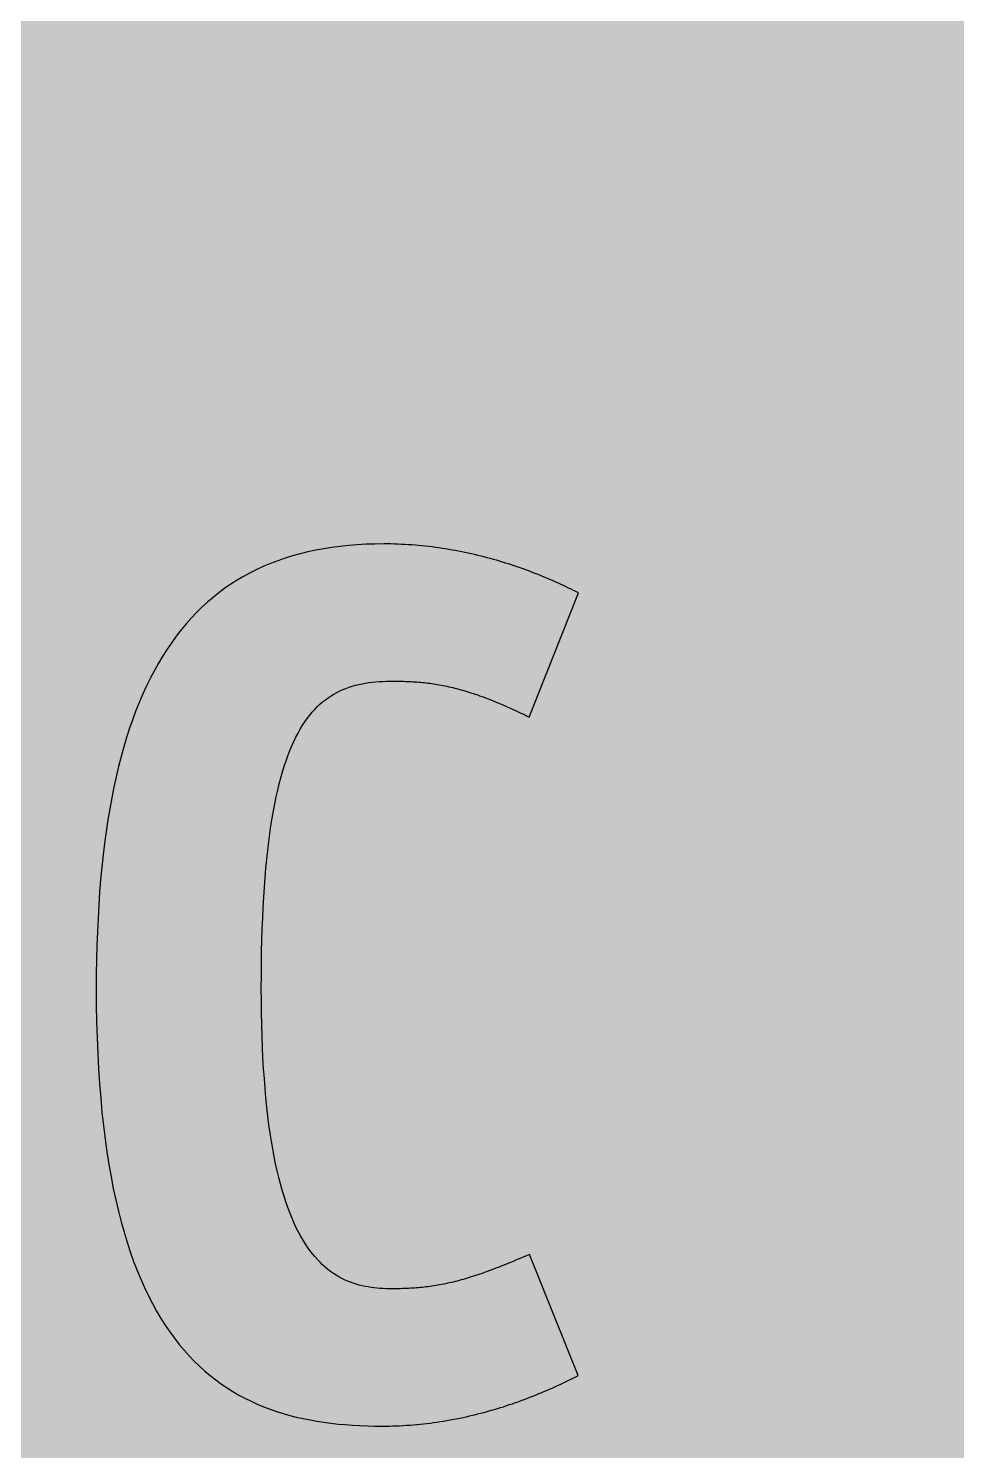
# Model space of a CAD drawing. Header units: millimetres. Extents: x 0 to 212, y 0 to 116.
# Drawn here: x 124.73 to 146.77, y 24.48 to 58.26 of the extents above; entities that cross this region are included whole.
import ezdxf

# ---------------------------------------------------------------- set-up
doc = ezdxf.new("R2010")
doc.units = ezdxf.units.MM

msp = doc.modelspace()

# ---------------------------------------------------------------- hatches: boundary and pattern name
for color, points in [(254, [(14.1633, 0.0536), (13.9878, 0.0533), (13.8125, 0.0559), (13.6373, 0.061), (13.462, 0.0686), (13.2893, 0.0787), (13.114, 0.0914), (12.9413, 0.1041), (12.7686, 0.1219), (12.5959, 0.1397), (12.4231, 0.16), (12.2504, 0.1829), (12.0777, 0.2057), (11.9075, 0.2337), (11.7373, 0.2616), (11.5672, 0.2921), (11.397, 0.3251), (11.2268, 0.3607), (11.0592, 0.3988), (10.8915, 0.4369), (10.7239, 0.4775), (10.5562, 0.5207), (10.3886, 0.5664), (10.2235, 0.6121), (10.0584, 0.6629), (9.8933, 0.7137), (9.7307, 0.7671), (9.5682, 0.8204), (9.4056, 0.8788), (9.2431, 0.9373), (9.083, 0.9982), (8.923, 1.0617), (8.763, 1.1252), (8.6055, 1.1938), (8.4455, 1.2624), (8.2906, 1.331), (8.1331, 1.4046), (7.9781, 1.4783), (7.8232, 1.5545), (7.6708, 1.6332), (7.5184, 1.7145), (7.366, 1.7958), (7.2161, 1.8796), (7.0663, 1.966), (6.919, 2.0523), (6.7716, 2.1438), (6.6243, 2.2352), (6.4795, 2.3266), (6.3348, 2.4232), (6.19, 2.5197), (6.0477, 2.6187), (5.908, 2.7178), (5.7683, 2.8194), (5.6286, 2.9235), (5.4915, 3.0302), (5.3543, 3.1369), (5.2197, 3.2461), (5.0851, 3.3579), (4.953, 3.4722), (4.8209, 3.5865), (4.6914, 3.7033), (4.5644, 3.8202), (4.4348, 3.9395), (4.3104, 4.0615), (4.1859, 4.1859), (4.0615, 4.3104), (3.9395, 4.4348), (3.8202, 4.5618), (3.7033, 4.6914), (3.5865, 4.8209), (3.4722, 4.953), (3.3579, 5.0851), (3.2487, 5.2197), (3.1369, 5.3543), (3.0302, 5.4915), (2.9235, 5.6286), (2.8194, 5.7683), (2.7178, 5.908), (2.6187, 6.0477), (2.5197, 6.19), (2.4232, 6.3348), (2.3266, 6.477), (2.2352, 6.6243), (2.1438, 6.7691), (2.0523, 6.919), (1.966, 7.0663), (1.8796, 7.2161), (1.7958, 7.366), (1.7145, 7.5184), (1.6332, 7.6708), (1.5545, 7.8232), (1.4783, 7.9781), (1.4046, 8.1331), (1.331, 8.2906), (1.2598, 8.4455), (1.1913, 8.603), (1.1252, 8.763), (1.0592, 8.923), (0.9982, 9.083), (0.9373, 9.2431), (0.8763, 9.4056), (0.8204, 9.5682), (0.7645, 9.7307), (0.7112, 9.8933), (0.6604, 10.0584), (0.6121, 10.2235), (0.5639, 10.3911), (0.5207, 10.5562), (0.4775, 10.7239), (0.4343, 10.8915), (0.3962, 11.0592), (0.3607, 11.2268), (0.3251, 11.397), (0.2921, 11.5672), (0.2616, 11.7373), (0.2311, 11.9075), (0.2057, 12.0802), (0.1803, 12.2504), (0.1575, 12.4231), (0.1372, 12.5959), (0.1194, 12.7686), (0.1041, 12.9413), (0.0889, 13.1166), (0.0787, 13.2893), (0.0686, 13.4645), (0.061, 13.6373), (0.0559, 13.8125), (0.0508, 13.9878), (0.0508, 14.163), (0.0522, 102.3592), (0.0508, 102.5322), (0.0559, 102.7074), (0.061, 102.8827), (0.0686, 103.058), (0.0787, 103.2307), (0.0889, 103.4059), (0.1041, 103.5787), (0.1194, 103.7514), (0.1372, 103.9241), (0.1575, 104.0968), (0.1803, 104.2695), (0.2057, 104.4423), (0.2311, 104.6124), (0.2616, 104.7826), (0.2921, 104.9528), (0.3251, 105.123), (0.3607, 105.2932), (0.3962, 105.4608), (0.4343, 105.6284), (0.4775, 105.7961), (0.5207, 105.9637), (0.5639, 106.1314), (0.6121, 106.2965), (0.6604, 106.4616), (0.7112, 106.6267), (0.7645, 106.7892), (0.8204, 106.9518), (0.8763, 107.1143), (0.9373, 107.2769), (0.9982, 107.4369), (1.0592, 107.5969), (1.1252, 107.757), (1.1913, 107.9144), (1.2598, 108.0745), (1.331, 108.2294), (1.4046, 108.3869), (1.4783, 108.5418), (1.5545, 108.6968), (1.6332, 108.8492), (1.7145, 109.0016), (1.7958, 109.154), (1.8796, 109.3038), (1.966, 109.4537), (2.0523, 109.601), (2.1438, 109.7483), (2.2352, 109.8956), (2.3266, 110.0404), (2.4232, 110.1852), (2.5197, 110.33), (2.6187, 110.4722), (2.7178, 110.6119), (2.8194, 110.7516), (2.9235, 110.8913), (3.0302, 111.0285), (3.1369, 111.1656), (3.2487, 111.3003), (3.3579, 111.4349), (3.4722, 111.567), (3.5865, 111.699), (3.7033, 111.8286), (3.8202, 111.9556), (3.9395, 112.0851), (4.0615, 112.2096), (4.1859, 112.334), (4.3104, 112.4585), (4.4348, 112.5804), (4.5644, 112.6998), (4.6914, 112.8166), (4.8209, 112.9335), (4.953, 113.0478), (5.0851, 113.1621), (5.2197, 113.2713), (5.3543, 113.3831), (5.4915, 113.4897), (5.6286, 113.5964), (5.7683, 113.7006), (5.908, 113.8022), (6.0477, 113.9012), (6.19, 114.0003), (6.3348, 114.0968), (6.4795, 114.1933), (6.6243, 114.2848), (6.7716, 114.3762), (6.919, 114.4676), (7.0663, 114.554), (7.2161, 114.6404), (7.366, 114.7242), (7.5184, 114.8055), (7.6708, 114.8867), (7.8232, 114.9655), (7.9781, 115.0417), (8.1331, 115.1153), (8.2906, 115.189), (8.4455, 115.2601), (8.6055, 115.3287), (8.763, 115.3947), (8.923, 115.4608), (9.083, 115.5217), (9.2431, 115.5827), (9.4056, 115.6437), (9.5682, 115.6995), (9.7307, 115.7554), (9.8933, 115.8088), (10.0584, 115.8596), (10.2235, 115.9078), (10.3886, 115.9561), (10.5562, 115.9993), (10.7239, 116.0424), (10.8915, 116.0856), (11.0592, 116.1237), (11.2268, 116.1593), (11.397, 116.1948), (11.5672, 116.2279), (11.7373, 116.2583), (11.9075, 116.2888), (12.0777, 116.3142), (12.2504, 116.3396), (12.4231, 116.3625), (12.5959, 116.3828), (12.7686, 116.4006), (12.9413, 116.4158), (13.114, 116.4311), (13.2893, 116.4412), (13.462, 116.4514), (13.6373, 116.459), (13.8125, 116.4641), (13.9878, 116.4692), (14.163, 116.4692), (197.6078, 116.4703), (197.7822, 116.4692), (197.9574, 116.4641), (198.1327, 116.459), (198.3054, 116.4514), (198.4807, 116.4412), (198.6534, 116.4311), (198.8287, 116.4158), (199.0014, 116.4006), (199.1741, 116.3828), (199.3468, 116.3625), (199.5195, 116.3396), (199.6897, 116.3142), (199.8624, 116.2888), (200.0326, 116.2583), (200.2028, 116.2279), (200.373, 116.1948), (200.5432, 116.1593), (200.7108, 116.1237), (200.8784, 116.0856), (201.0461, 116.0424), (201.2137, 115.9993), (201.3788, 115.9561), (201.5465, 115.9078), (201.7116, 115.8596), (201.8767, 115.8088), (202.0392, 115.7554), (202.2018, 115.6995), (202.3643, 115.6437), (202.5269, 115.5827), (202.6869, 115.5217), (202.8469, 115.4608), (203.007, 115.3947), (203.167, 115.3287), (203.3245, 115.2601), (203.4794, 115.189), (203.6369, 115.1153), (203.7918, 115.0417), (203.9468, 114.9655), (204.0992, 114.8867), (204.2516, 114.8055), (204.404, 114.7242), (204.5538, 114.6404), (204.7037, 114.554), (204.8535, 114.4676), (205.0009, 114.3762), (205.1456, 114.2848), (205.293, 114.1933), (205.4352, 114.0968), (205.58, 114.0003), (205.7222, 113.9012), (205.8619, 113.8022), (206.0016, 113.7006), (206.1413, 113.5964), (206.2785, 113.4897), (206.4156, 113.3831), (206.5503, 113.2713), (206.6849, 113.1621), (206.817, 113.0478), (206.949, 112.9335), (207.0786, 112.8166), (207.2081, 112.6998), (207.3351, 112.5804), (207.4596, 112.4585), (207.584, 112.334), (207.7085, 112.2096), (207.8304, 112.0851), (207.9498, 111.9556), (208.0666, 111.8286), (208.1835, 111.699), (208.2978, 111.567), (208.4121, 111.4349), (208.5238, 111.3003), (208.6331, 111.1656), (208.7397, 111.0285), (208.8464, 110.8913), (208.9506, 110.7516), (209.0522, 110.6119), (209.1512, 110.4722), (209.2503, 110.33), (209.3468, 110.1852), (209.4433, 110.0404), (209.5348, 109.8956), (209.6262, 109.7483), (209.7176, 109.601), (209.804, 109.4537), (209.8904, 109.3038), (209.9742, 109.154), (210.0555, 109.0016), (210.1367, 108.8492), (210.2155, 108.6968), (210.2917, 108.5418), (210.3653, 108.3869), (210.439, 108.2294), (210.5076, 108.0745), (210.5762, 107.9144), (210.6447, 107.757), (210.7082, 107.5969), (210.7717, 107.4369), (210.8327, 107.2769), (210.8911, 107.1143), (210.9495, 106.9518), (211.0029, 106.7892), (211.0562, 106.6267), (211.107, 106.4616), (211.1578, 106.2965), (211.2035, 106.1314), (211.2493, 105.9637), (211.2924, 105.7961), (211.3331, 105.6284), (211.3712, 105.4608), (211.4093, 105.2932), (211.4448, 105.123), (211.4779, 104.9528), (211.5083, 104.7826), (211.5363, 104.6124), (211.5642, 104.4423), (211.5871, 104.2695), (211.6099, 104.0968), (211.6303, 103.9241), (211.648, 103.7514), (211.6658, 103.5787), (211.6785, 103.4059), (211.6912, 103.2307), (211.7014, 103.058), (211.709, 102.8827), (211.7141, 102.7074), (211.7166, 102.5322), (211.7166, 102.3569), (211.7189, 14.1647), (211.7166, 13.9878), (211.7141, 13.8125), (211.709, 13.6373), (211.7014, 13.4645), (211.6912, 13.2893), (211.6785, 13.1166), (211.6658, 12.9413), (211.648, 12.7686), (211.6303, 12.5959), (211.6099, 12.4231), (211.5871, 12.2504), (211.5642, 12.0802), (211.5363, 11.9075), (211.5083, 11.7373), (211.4779, 11.5672), (211.4448, 11.397), (211.4093, 11.2268), (211.3712, 11.0592), (211.3331, 10.8915), (211.2924, 10.7239), (211.2493, 10.5562), (211.2035, 10.3911), (211.1578, 10.2235), (211.107, 10.0584), (211.0562, 9.8933), (211.0029, 9.7307), (210.9495, 9.5682), (210.8911, 9.4056), (210.8327, 9.2431), (210.7717, 9.083), (210.7082, 8.923), (210.6447, 8.763), (210.5762, 8.603), (210.5076, 8.4455), (210.439, 8.2906), (210.3653, 8.1331), (210.2917, 7.9781), (210.2155, 7.8232), (210.1367, 7.6708), (210.0555, 7.5184), (209.9742, 7.366), (209.8904, 7.2161), (209.804, 7.0663), (209.7176, 6.919), (209.6262, 6.7691), (209.5348, 6.6243), (209.4433, 6.477), (209.3468, 6.3348), (209.2503, 6.19), (209.1512, 6.0477), (209.0522, 5.908), (208.9506, 5.7683), (208.8464, 5.6286), (208.7397, 5.4915), (208.6331, 5.3543), (208.5238, 5.2197), (208.4121, 5.0851), (208.2978, 4.953), (208.1835, 4.8209), (208.0666, 4.6914), (207.9498, 4.5618), (207.8304, 4.4348), (207.7085, 4.3104), (207.584, 4.1859), (207.4596, 4.0615), (207.3351, 3.9395), (207.2081, 3.8202), (207.0786, 3.7033), (206.949, 3.5865), (206.817, 3.4722), (206.6849, 3.3579), (206.5503, 3.2461), (206.4156, 3.1369), (206.2785, 3.0302), (206.1413, 2.9235), (206.0016, 2.8194), (205.8619, 2.7178), (205.7222, 2.6187), (205.58, 2.5197), (205.4352, 2.4232), (205.293, 2.3266), (205.1456, 2.2352), (205.0009, 2.1438), (204.8535, 2.0523), (204.7037, 1.966), (204.5538, 1.8796), (204.404, 1.7958), (204.2516, 1.7145), (204.0992, 1.6332), (203.9468, 1.5545), (203.7918, 1.4783), (203.6369, 1.4046), (203.4794, 1.331), (203.3245, 1.2624), (203.167, 1.1938), (203.007, 1.1252), (202.8469, 1.0617), (202.6869, 0.9982), (202.5269, 0.9373), (202.3643, 0.8788), (202.2018, 0.8204), (202.0392, 0.7671), (201.8767, 0.7137), (201.7116, 0.6629), (201.5465, 0.6121), (201.3788, 0.5664), (201.2137, 0.5207), (201.0461, 0.4775), (200.8784, 0.4369), (200.7108, 0.3988), (200.5432, 0.3607), (200.373, 0.3251), (200.2028, 0.2921), (200.0326, 0.2616), (199.8624, 0.2337), (199.6897, 0.2057), (199.5195, 0.1829), (199.3468, 0.16), (199.1741, 0.1397), (199.0014, 0.1219), (198.8287, 0.1041), (198.6534, 0.0914), (198.4807, 0.0787), (198.3054, 0.0686), (198.1327, 0.061), (197.9574, 0.0559), (197.7822, 0.0533), (197.6069, 0.0533)]), (59, [(133.3609, 28.3252), (133.289, 28.3235), (133.2179, 28.3261), (133.1468, 28.3286), (133.0757, 28.3337), (133.0046, 28.3388), (132.9334, 28.3464), (132.8623, 28.3566), (132.7912, 28.3693), (132.7201, 28.382), (132.6515, 28.3972), (132.5804, 28.415), (132.5118, 28.4353), (132.4407, 28.4556), (132.3721, 28.481), (132.3035, 28.509), (132.2349, 28.5394), (132.1689, 28.5725), (132.1003, 28.608), (132.0343, 28.6487), (131.9682, 28.6893), (131.9022, 28.735), (131.8387, 28.7858), (131.7752, 28.8392), (131.7117, 28.895), (131.6507, 28.956), (131.5872, 29.0195), (131.5263, 29.0881), (131.4679, 29.1592), (131.4094, 29.2354), (131.351, 29.3167), (131.2951, 29.403), (131.2393, 29.4919), (131.1859, 29.5859), (131.1326, 29.6875), (131.0792, 29.7917), (131.0284, 29.9009), (130.9776, 30.0152), (130.9294, 30.1346), (130.8837, 30.259), (130.8379, 30.3911), (130.7948, 30.5257), (130.7516, 30.668), (130.7109, 30.8153), (130.6703, 30.9702), (130.6322, 31.1302), (130.5941, 31.2953), (130.5611, 31.4681), (130.5281, 31.6459), (130.495, 31.8313), (130.4646, 32.0243), (130.4366, 32.2224), (130.4112, 32.4256), (130.3884, 32.639), (130.3655, 32.8574), (130.3452, 33.0835), (130.3274, 33.3172), (130.3096, 33.5585), (130.2944, 33.8074), (130.2842, 34.0639), (130.2741, 34.3281), (130.2664, 34.5999), (130.2588, 34.8793), (130.2563, 35.1663), (130.2537, 35.4635), (130.2563, 35.7607), (130.2588, 36.0502), (130.2639, 36.3322), (130.269, 36.6065), (130.2791, 36.8732), (130.2893, 37.1323), (130.2995, 37.3837), (130.3147, 37.6276), (130.3299, 37.8638), (130.3452, 38.0924), (130.3655, 38.3134), (130.3858, 38.5293), (130.4087, 38.7375), (130.4315, 38.9382), (130.4569, 39.1338), (130.4849, 39.3217), (130.5128, 39.5021), (130.5433, 39.6773), (130.5763, 39.8475), (130.6093, 40.0101), (130.6449, 40.1676), (130.6805, 40.3174), (130.7186, 40.4622), (130.7592, 40.6019), (130.7998, 40.7365), (130.843, 40.8661), (130.8862, 40.988), (130.9319, 41.1074), (130.9776, 41.2191), (131.0259, 41.3258), (131.0767, 41.4299), (131.1275, 41.5265), (131.1808, 41.6204), (131.2342, 41.7093), (131.2901, 41.7932), (131.3459, 41.8719), (131.4044, 41.9481), (131.4628, 42.0192), (131.5237, 42.0853), (131.5847, 42.1488), (131.6482, 42.2097), (131.7117, 42.2631), (131.7777, 42.3164), (131.8438, 42.3647), (131.9124, 42.4104), (131.9809, 42.451), (132.0495, 42.4891), (132.1206, 42.5247), (132.1943, 42.5577), (132.2654, 42.5856), (132.3416, 42.6136), (132.4153, 42.639), (132.494, 42.6593), (132.5702, 42.6796), (132.649, 42.6949), (132.7277, 42.7101), (132.809, 42.7228), (132.8903, 42.733), (132.9715, 42.7406), (133.0554, 42.7482), (133.1392, 42.7533), (133.2255, 42.7558), (133.3119, 42.7584), (133.3983, 42.7584), (133.4465, 42.7584), (133.4922, 42.7584), (133.538, 42.7584), (133.5862, 42.7558), (133.6319, 42.7558), (133.6777, 42.7533), (133.7234, 42.7533), (133.7666, 42.7507), (133.8123, 42.7482), (133.858, 42.7457), (133.9012, 42.7431), (133.9469, 42.7406), (133.9926, 42.7355), (134.0358, 42.733), (134.0815, 42.7279), (134.1247, 42.7228), (134.1704, 42.7177), (134.2136, 42.7126), (134.2593, 42.7076), (134.3025, 42.7025), (134.3482, 42.6949), (134.3914, 42.6872), (134.4371, 42.6796), (134.4828, 42.672), (134.526, 42.6644), (134.5717, 42.6568), (134.6175, 42.6466), (134.6632, 42.6364), (134.7089, 42.6263), (134.7546, 42.6161), (134.8029, 42.606), (134.8486, 42.5933), (134.8943, 42.5831), (134.9426, 42.5704), (134.9908, 42.5552), (135.0391, 42.5425), (135.0874, 42.5272), (135.1356, 42.5145), (135.1839, 42.4993), (135.2347, 42.4815), (135.2855, 42.4663), (135.3363, 42.4485), (135.3871, 42.4307), (135.4379, 42.4129), (135.4912, 42.3951), (135.5446, 42.3748), (135.5979, 42.3545), (135.6512, 42.3342), (135.7071, 42.3113), (135.763, 42.291), (135.8189, 42.2681), (135.8748, 42.2427), (135.9332, 42.2199), (135.9916, 42.1945), (136.05, 42.1691), (136.1084, 42.1437), (136.1694, 42.1157), (136.2329, 42.0878), (136.2939, 42.0599), (136.3574, 42.0294), (136.4209, 42.0014), (136.4869, 41.971), (136.5529, 41.9379), (136.619, 41.9049), (137.7844, 44.8564), (137.7264, 44.8843), (137.668, 44.9123), (137.6121, 44.9428), (137.5537, 44.9707), (137.4927, 44.9986), (137.4343, 45.0266), (137.3734, 45.0545), (137.3124, 45.0825), (137.2514, 45.1104), (137.1879, 45.1383), (137.127, 45.1663), (137.0635, 45.1917), (137, 45.2196), (136.9365, 45.245), (136.8704, 45.273), (136.8044, 45.2984), (136.7384, 45.3238), (136.6723, 45.3492), (136.6063, 45.3746), (136.5377, 45.4), (136.4717, 45.4228), (136.4031, 45.4482), (136.3345, 45.4711), (136.2634, 45.4965), (136.1948, 45.5193), (136.1237, 45.5422), (136.0526, 45.5625), (135.9814, 45.5854), (135.9103, 45.6082), (135.8392, 45.6286), (135.7655, 45.6489), (135.6919, 45.6692), (135.6182, 45.6895), (135.5446, 45.7073), (135.4709, 45.7276), (135.3972, 45.7454), (135.321, 45.7632), (135.2448, 45.781), (135.1686, 45.7962), (135.0924, 45.814), (135.0162, 45.8292), (134.94, 45.8445), (134.8613, 45.8597), (134.7851, 45.8724), (134.7064, 45.8876), (134.6276, 45.9003), (134.5489, 45.9105), (134.4701, 45.9232), (134.3914, 45.9334), (134.3127, 45.9461), (134.2314, 45.9537), (134.1501, 45.9638), (134.0714, 45.9715), (133.9901, 45.9791), (133.9088, 45.9867), (133.8275, 45.9943), (133.7462, 45.9994), (133.6624, 46.0045), (133.5811, 46.007), (133.4973, 46.0121), (133.416, 46.0146), (133.3322, 46.0172), (133.2484, 46.0172), (133.1646, 46.0172), (132.9512, 46.0146), (132.7404, 46.0096), (132.5321, 45.9969), (132.3264, 45.9816), (132.1283, 45.9588), (131.9301, 45.9334), (131.7371, 45.9029), (131.5466, 45.8673), (131.3586, 45.8292), (131.1758, 45.7835), (130.9954, 45.7327), (130.8202, 45.6794), (130.6474, 45.6184), (130.4773, 45.5549), (130.3122, 45.4863), (130.1496, 45.4101), (129.9921, 45.3314), (129.8346, 45.2476), (129.6848, 45.1587), (129.5349, 45.0621), (129.3901, 44.9631), (129.2479, 44.8589), (129.1107, 44.7472), (128.9761, 44.6329), (128.844, 44.5135), (128.7145, 44.3865), (128.59, 44.2544), (128.4707, 44.1198), (128.3513, 43.9776), (128.237, 43.8302), (128.1278, 43.6778), (128.0185, 43.5204), (127.9144, 43.3578), (127.8128, 43.1876), (127.7163, 43.0149), (127.6223, 42.8346), (127.5309, 42.6491), (127.4445, 42.4586), (127.3607, 42.2631), (127.2794, 42.0599), (127.2007, 41.8516), (127.127, 41.6408), (127.0559, 41.4198), (126.9898, 41.1963), (126.9263, 40.9651), (126.8654, 40.7289), (126.807, 40.4876), (126.7536, 40.2387), (126.7028, 39.9872), (126.6546, 39.7256), (126.6114, 39.4614), (126.5707, 39.1897), (126.5326, 38.9128), (126.4996, 38.6309), (126.4666, 38.3413), (126.4387, 38.0441), (126.4158, 37.7444), (126.3955, 37.4371), (126.3777, 37.1221), (126.3625, 36.8046), (126.3498, 36.4769), (126.3421, 36.1467), (126.3371, 35.8089), (126.3371, 35.4635), (126.3371, 35.0622), (126.3447, 34.6685), (126.3548, 34.2875), (126.3701, 33.9141), (126.3904, 33.5509), (126.4133, 33.1978), (126.4412, 32.8549), (126.4717, 32.5222), (126.5072, 32.197), (126.5453, 31.8795), (126.5885, 31.5747), (126.6368, 31.275), (126.6876, 30.988), (126.7409, 30.7061), (126.7993, 30.4343), (126.8628, 30.1701), (126.9263, 29.9161), (126.9975, 29.6697), (127.0686, 29.431), (127.1448, 29.1998), (127.2235, 28.9763), (127.3073, 28.7604), (127.3937, 28.5521), (127.4826, 28.354), (127.574, 28.161), (127.6706, 27.973), (127.7671, 27.7952), (127.8687, 27.6225), (127.9728, 27.4599), (128.082, 27.2999), (128.1913, 27.1501), (128.3056, 27.0027), (128.4199, 26.8656), (128.5392, 26.7335), (128.6612, 26.6065), (128.7856, 26.4871), (128.9126, 26.3703), (129.0422, 26.2636), (129.1717, 26.1595), (129.3063, 26.0629), (129.4435, 25.969), (129.5832, 25.8826), (129.7229, 25.8013), (129.8677, 25.7251), (130.0124, 25.654), (130.1598, 25.5854), (130.3096, 25.5245), (130.462, 25.466), (130.6144, 25.4127), (130.7719, 25.3644), (130.9294, 25.3187), (131.0869, 25.2781), (131.2494, 25.2425), (131.412, 25.2095), (131.5771, 25.179), (131.7422, 25.1536), (131.9098, 25.1308), (132.08, 25.113), (132.2502, 25.0977), (132.4229, 25.085), (132.5982, 25.0749), (132.7734, 25.0698), (132.9487, 25.0647), (133.1265, 25.0647), (133.2103, 25.0647), (133.2941, 25.0647), (133.3754, 25.0673), (133.4592, 25.0698), (133.5405, 25.0723), (133.6243, 25.0774), (133.7056, 25.0825), (133.7869, 25.0876), (133.8682, 25.0952), (133.9494, 25.1028), (134.0282, 25.1104), (134.1095, 25.1181), (134.1882, 25.1282), (134.2695, 25.1358), (134.3482, 25.1485), (134.427, 25.1587), (134.5057, 25.1714), (134.5844, 25.1841), (134.6632, 25.1968), (134.7394, 25.2095), (134.8181, 25.2247), (134.8943, 25.24), (134.9705, 25.2552), (135.0467, 25.2705), (135.1229, 25.2857), (135.1991, 25.3035), (135.2728, 25.3213), (135.349, 25.339), (135.4226, 25.3594), (135.4963, 25.3771), (135.57, 25.3975), (135.6436, 25.4178), (135.7173, 25.4381), (135.7909, 25.4584), (135.8621, 25.4813), (135.9332, 25.5041), (136.0043, 25.5245), (136.078, 25.5499), (136.1465, 25.5727), (136.2177, 25.5956), (136.2888, 25.621), (136.3574, 25.6438), (136.4259, 25.6692), (136.4945, 25.6946), (136.5631, 25.72), (136.6317, 25.748), (136.7003, 25.7734), (136.7663, 25.8013), (136.8323, 25.8267), (136.8984, 25.8547), (136.9644, 25.8826), (137.0305, 25.9105), (137.0965, 25.9385), (137.16, 25.9664), (137.226, 25.9969), (137.2895, 26.0248), (137.353, 26.0553), (137.414, 26.0833), (137.4775, 26.1137), (137.5385, 26.1442), (137.602, 26.1747), (137.6629, 26.2052), (137.7239, 26.2357), (137.7823, 26.2661), (136.6202, 29.1398), (136.5529, 29.1109), (136.4869, 29.0805), (136.4209, 29.0551), (136.3574, 29.0271), (136.2939, 29.0017), (136.2329, 28.9738), (136.1719, 28.9484), (136.111, 28.9255), (136.0526, 28.9001), (135.9941, 28.8773), (135.9357, 28.8544), (135.8773, 28.8315), (135.8214, 28.8112), (135.7655, 28.7909), (135.7097, 28.768), (135.6563, 28.7503), (135.603, 28.7299), (135.5496, 28.7096), (135.4963, 28.6918), (135.4455, 28.6741), (135.3947, 28.6563), (135.3439, 28.641), (135.2931, 28.6233), (135.2423, 28.608), (135.194, 28.5928), (135.1432, 28.5775), (135.095, 28.5623), (135.0467, 28.5496), (134.9985, 28.5369), (134.9527, 28.5217), (134.9045, 28.509), (134.8588, 28.4988), (134.8105, 28.4861), (134.7648, 28.4759), (134.7191, 28.4658), (134.6733, 28.4556), (134.6276, 28.4455), (134.5819, 28.4353), (134.5362, 28.4251), (134.4905, 28.4175), (134.4447, 28.4099), (134.399, 28.4023), (134.3533, 28.3947), (134.3076, 28.387), (134.2619, 28.382), (134.2161, 28.3743), (134.1704, 28.3693), (134.1247, 28.3642), (134.079, 28.3591), (134.0333, 28.354), (133.9875, 28.3489), (133.9418, 28.3464), (133.8936, 28.3413), (133.8478, 28.3388), (133.7996, 28.3362), (133.7513, 28.3337), (133.7056, 28.3312), (133.6573, 28.3286), (133.6091, 28.3286), (133.5583, 28.3261), (133.51, 28.3261), (133.4592, 28.3235), (133.411, 28.3235), (133.3602, 28.3235)])]:
    msp.add_hatch(color=color).paths.add_polyline_path(points)
h = msp.add_hatch(color=59)
h.paths.add_polyline_path([(139.4919, 45.6322), (139.4919, 42.5274), (141.8209, 42.5274), (141.8209, 25.4536), (145.6228, 25.4536), (145.6228, 45.6322)])
edge = h.paths.add_edge_path(flags=16)
edge.add_line((141.0822, 51.9959), (141.0818, 51.9252))
edge.add_line((141.0818, 51.9252), (141.0843, 51.8541))
edge.add_line((141.0843, 51.8541), (141.0894, 51.7855))
edge.add_line((141.0894, 51.7855), (141.0945, 51.7144))
edge.add_line((141.0945, 51.7144), (141.1021, 51.6484))
edge.add_line((141.1021, 51.6484), (141.1097, 51.5798))
edge.add_line((141.1097, 51.5798), (141.1199, 51.5137))
edge.add_line((141.1199, 51.5137), (141.1326, 51.4477))
edge.add_line((141.1326, 51.4477), (141.1453, 51.3817))
edge.add_line((141.1453, 51.3817), (141.1605, 51.3156))
edge.add_line((141.1605, 51.3156), (141.1757, 51.2521))
edge.add_line((141.1757, 51.2521), (141.1935, 51.1886))
edge.add_line((141.1935, 51.1886), (141.2138, 51.1277))
edge.add_line((141.2138, 51.1277), (141.2342, 51.0642))
edge.add_line((141.2342, 51.0642), (141.257, 51.0032))
edge.add_line((141.257, 51.0032), (141.2799, 50.9448))
edge.add_line((141.2799, 50.9448), (141.3053, 50.8838))
edge.add_line((141.3053, 50.8838), (141.3307, 50.8254))
edge.add_line((141.3307, 50.8254), (141.3586, 50.7695))
edge.add_line((141.3586, 50.7695), (141.3891, 50.7111))
edge.add_line((141.3891, 50.7111), (141.4196, 50.6552))
edge.add_line((141.4196, 50.6552), (141.4501, 50.6019))
edge.add_line((141.4501, 50.6019), (141.4831, 50.5485))
edge.add_line((141.4831, 50.5485), (141.5161, 50.4952))
edge.add_line((141.5161, 50.4952), (141.5517, 50.4419))
edge.add_line((141.5517, 50.4419), (141.5898, 50.3911))
edge.add_line((141.5898, 50.3911), (141.6253, 50.3428))
edge.add_line((141.6253, 50.3428), (141.666, 50.292))
edge.add_line((141.666, 50.292), (141.7066, 50.2437))
edge.add_line((141.7066, 50.2437), (141.7472, 50.198))
edge.add_line((141.7472, 50.198), (141.7904, 50.1523))
edge.add_line((141.7904, 50.1523), (141.8336, 50.1066))
edge.add_line((141.8336, 50.1066), (141.8768, 50.0634))
edge.add_line((141.8768, 50.0634), (141.9225, 50.0228))
edge.add_line((141.9225, 50.0228), (141.9708, 49.9796))
edge.add_line((141.9708, 49.9796), (142.019, 49.9415))
edge.add_line((142.019, 49.9415), (142.0673, 49.9008))
edge.add_line((142.0673, 49.9008), (142.1181, 49.8627))
edge.add_line((142.1181, 49.8627), (142.1689, 49.8272))
edge.add_line((142.1689, 49.8272), (142.2197, 49.7916))
edge.add_line((142.2197, 49.7916), (142.273, 49.7586))
edge.add_line((142.273, 49.7586), (142.3264, 49.7256))
edge.add_line((142.3264, 49.7256), (142.3822, 49.6926))
edge.add_line((142.3822, 49.6926), (142.4381, 49.6621))
edge.add_line((142.4381, 49.6621), (142.494, 49.6341))
edge.add_line((142.494, 49.6341), (142.5524, 49.6062))
edge.add_line((142.5524, 49.6062), (142.6108, 49.5808))
edge.add_line((142.6108, 49.5808), (142.6693, 49.5554))
edge.add_line((142.6693, 49.5554), (142.7302, 49.5325))
edge.add_line((142.7302, 49.5325), (142.7912, 49.5097))
edge.add_line((142.7912, 49.5097), (142.8521, 49.4894))
edge.add_line((142.8521, 49.4894), (142.9131, 49.469))
edge.add_line((142.9131, 49.469), (142.9766, 49.4513))
edge.add_line((142.9766, 49.4513), (143.0426, 49.436))
edge.add_line((143.0426, 49.436), (143.1061, 49.4208))
edge.add_line((143.1061, 49.4208), (143.1722, 49.4081))
edge.add_line((143.1722, 49.4081), (143.2382, 49.3954))
edge.add_line((143.2382, 49.3954), (143.3043, 49.3852))
edge.add_line((143.3043, 49.3852), (143.3728, 49.3751))
edge.add_line((143.3728, 49.3751), (143.4414, 49.3674))
edge.add_line((143.4414, 49.3674), (143.51, 49.3624))
edge.add_line((143.51, 49.3624), (143.5786, 49.3598))
edge.add_line((143.5786, 49.3598), (143.6497, 49.3573))
edge.add_line((143.6497, 49.3573), (143.7208, 49.3547))
edge.add_line((143.7208, 49.3547), (143.7894, 49.3573))
edge.add_line((143.7894, 49.3573), (143.8605, 49.3598))
edge.add_line((143.8605, 49.3598), (143.9291, 49.3624))
edge.add_line((143.9291, 49.3624), (143.9977, 49.3674))
edge.add_line((143.9977, 49.3674), (144.0663, 49.3751))
edge.add_line((144.0663, 49.3751), (144.1348, 49.3852))
edge.add_line((144.1348, 49.3852), (144.2009, 49.3954))
edge.add_line((144.2009, 49.3954), (144.2669, 49.4081))
edge.add_line((144.2669, 49.4081), (144.333, 49.4208))
edge.add_line((144.333, 49.4208), (144.399, 49.436))
edge.add_line((144.399, 49.436), (144.4625, 49.4513))
edge.add_line((144.4625, 49.4513), (144.526, 49.469))
edge.add_line((144.526, 49.469), (144.587, 49.4894))
edge.add_line((144.587, 49.4894), (144.6505, 49.5097))
edge.add_line((144.6505, 49.5097), (144.7114, 49.5325))
edge.add_line((144.7114, 49.5325), (144.7698, 49.5554))
edge.add_line((144.7698, 49.5554), (144.8308, 49.5808))
edge.add_line((144.8308, 49.5808), (144.8892, 49.6062))
edge.add_line((144.8892, 49.6062), (144.9451, 49.6341))
edge.add_line((144.9451, 49.6341), (145.0035, 49.6621))
edge.add_line((145.0035, 49.6621), (145.0594, 49.6926))
edge.add_line((145.0594, 49.6926), (145.1127, 49.7256))
edge.add_line((145.1127, 49.7256), (145.1661, 49.7586))
edge.add_line((145.1661, 49.7586), (145.2194, 49.7916))
edge.add_line((145.2194, 49.7916), (145.2728, 49.8272))
edge.add_line((145.2728, 49.8272), (145.3236, 49.8627))
edge.add_line((145.3236, 49.8627), (145.3744, 49.9008))
edge.add_line((145.3744, 49.9008), (145.4226, 49.9415))
edge.add_line((145.4226, 49.9415), (145.4709, 49.9796))
edge.add_line((145.4709, 49.9796), (145.5166, 50.0228))
edge.add_line((145.5166, 50.0228), (145.5623, 50.0634))
edge.add_line((145.5623, 50.0634), (145.608, 50.1066))
edge.add_line((145.608, 50.1066), (145.6512, 50.1523))
edge.add_line((145.6512, 50.1523), (145.6944, 50.198))
edge.add_line((145.6944, 50.198), (145.735, 50.2437))
edge.add_line((145.735, 50.2437), (145.7757, 50.292))
edge.add_line((145.7757, 50.292), (145.8138, 50.3428))
edge.add_line((145.8138, 50.3428), (145.8519, 50.3911))
edge.add_line((145.8519, 50.3911), (145.8874, 50.4419))
edge.add_line((145.8874, 50.4419), (145.923, 50.4952))
edge.add_line((145.923, 50.4952), (145.956, 50.5485))
edge.add_line((145.956, 50.5485), (145.989, 50.6019))
edge.add_line((145.989, 50.6019), (146.0221, 50.6552))
edge.add_line((146.0221, 50.6552), (146.0525, 50.7111))
edge.add_line((146.0525, 50.7111), (146.0805, 50.7695))
edge.add_line((146.0805, 50.7695), (146.1084, 50.8254))
edge.add_line((146.1084, 50.8254), (146.1338, 50.8838))
edge.add_line((146.1338, 50.8838), (146.1592, 50.9448))
edge.add_line((146.1592, 50.9448), (146.1821, 51.0032))
edge.add_line((146.1821, 51.0032), (146.2049, 51.0642))
edge.add_line((146.2049, 51.0642), (146.2253, 51.1277))
edge.add_line((146.2253, 51.1277), (146.2456, 51.1886))
edge.add_line((146.2456, 51.1886), (146.2634, 51.2521))
edge.add_line((146.2634, 51.2521), (146.2786, 51.3156))
edge.add_line((146.2786, 51.3156), (146.2938, 51.3817))
edge.add_line((146.2938, 51.3817), (146.3065, 51.4477))
edge.add_line((146.3065, 51.4477), (146.3192, 51.5137))
edge.add_line((146.3192, 51.5137), (146.3294, 51.5798))
edge.add_line((146.3294, 51.5798), (146.3396, 51.6484))
edge.add_line((146.3396, 51.6484), (146.3446, 51.7144))
edge.add_line((146.3446, 51.7144), (146.3523, 51.7855))
edge.add_line((146.3523, 51.7855), (146.3548, 51.8541))
edge.add_line((146.3548, 51.8541), (146.3573, 51.9252))
edge.add_line((146.3573, 51.9252), (146.3599, 51.9938))
edge.add_line((146.3599, 51.9938), (146.3573, 52.0649))
edge.add_line((146.3573, 52.0649), (146.3548, 52.136))
edge.add_line((146.3548, 52.136), (146.3523, 52.2046))
edge.add_line((146.3523, 52.2046), (146.3446, 52.2732))
edge.add_line((146.3446, 52.2732), (146.3396, 52.3418))
edge.add_line((146.3396, 52.3418), (146.3294, 52.4104))
edge.add_line((146.3294, 52.4104), (146.3192, 52.4764))
edge.add_line((146.3192, 52.4764), (146.3065, 52.5424))
edge.add_line((146.3065, 52.5424), (146.2938, 52.6085))
edge.add_line((146.2938, 52.6085), (146.2786, 52.672))
edge.add_line((146.2786, 52.672), (146.2634, 52.7355))
edge.add_line((146.2634, 52.7355), (146.2456, 52.799))
edge.add_line((146.2456, 52.799), (146.2253, 52.8625))
edge.add_line((146.2253, 52.8625), (146.2049, 52.9234))
edge.add_line((146.2049, 52.9234), (146.1821, 52.9844))
edge.add_line((146.1821, 52.9844), (146.1592, 53.0454))
edge.add_line((146.1592, 53.0454), (146.1338, 53.1038))
edge.add_line((146.1338, 53.1038), (146.1084, 53.1622))
edge.add_line((146.1084, 53.1622), (146.0805, 53.2206))
edge.add_line((146.0805, 53.2206), (146.0525, 53.2765))
edge.add_line((146.0525, 53.2765), (146.0221, 53.3324))
edge.add_line((146.0221, 53.3324), (145.989, 53.3883))
edge.add_line((145.989, 53.3883), (145.956, 53.4416))
edge.add_line((145.956, 53.4416), (145.923, 53.4949))
edge.add_line((145.923, 53.4949), (145.8874, 53.5457))
edge.add_line((145.8874, 53.5457), (145.8519, 53.5965))
edge.add_line((145.8519, 53.5965), (145.8138, 53.6473))
edge.add_line((145.8138, 53.6473), (145.7757, 53.6956))
edge.add_line((145.7757, 53.6956), (145.735, 53.7439))
edge.add_line((145.735, 53.7439), (145.6944, 53.7921))
edge.add_line((145.6944, 53.7921), (145.6512, 53.8378))
edge.add_line((145.6512, 53.8378), (145.608, 53.881))
edge.add_line((145.608, 53.881), (145.5623, 53.9242))
edge.add_line((145.5623, 53.9242), (145.5166, 53.9674))
edge.add_line((145.5166, 53.9674), (145.4709, 54.008))
edge.add_line((145.4709, 54.008), (145.4226, 54.0487))
edge.add_line((145.4226, 54.0487), (145.3744, 54.0868))
edge.add_line((145.3744, 54.0868), (145.3236, 54.1249))
edge.add_line((145.3236, 54.1249), (145.2728, 54.163))
edge.add_line((145.2728, 54.163), (145.2194, 54.1985))
edge.add_line((145.2194, 54.1985), (145.1661, 54.2315))
edge.add_line((145.1661, 54.2315), (145.1127, 54.2646))
edge.add_line((145.1127, 54.2646), (145.0594, 54.295))
edge.add_line((145.0594, 54.295), (145.0035, 54.3255))
edge.add_line((145.0035, 54.3255), (144.9451, 54.356))
edge.add_line((144.9451, 54.356), (144.8892, 54.3839))
edge.add_line((144.8892, 54.3839), (144.8308, 54.4093))
edge.add_line((144.8308, 54.4093), (144.7698, 54.4347))
edge.add_line((144.7698, 54.4347), (144.7114, 54.4576))
edge.add_line((144.7114, 54.4576), (144.6505, 54.4805))
edge.add_line((144.6505, 54.4805), (144.587, 54.5008))
edge.add_line((144.587, 54.5008), (144.526, 54.5186))
edge.add_line((144.526, 54.5186), (144.4625, 54.5363))
edge.add_line((144.4625, 54.5363), (144.399, 54.5541))
edge.add_line((144.399, 54.5541), (144.333, 54.5694))
edge.add_line((144.333, 54.5694), (144.2669, 54.5821))
edge.add_line((144.2669, 54.5821), (144.2009, 54.5948))
edge.add_line((144.2009, 54.5948), (144.1348, 54.6049))
edge.add_line((144.1348, 54.6049), (144.0663, 54.6125))
edge.add_line((144.0663, 54.6125), (143.9977, 54.6202))
edge.add_line((143.9977, 54.6202), (143.9291, 54.6252))
edge.add_line((143.9291, 54.6252), (143.8605, 54.6303))
edge.add_line((143.8605, 54.6303), (143.7894, 54.6329))
edge.add_line((143.7894, 54.6329), (143.7208, 54.6329))
edge.add_line((143.7208, 54.6329), (143.6497, 54.6329))
edge.add_line((143.6497, 54.6329), (143.5786, 54.6303))
edge.add_line((143.5786, 54.6303), (143.51, 54.6252))
edge.add_line((143.51, 54.6252), (143.4414, 54.6202))
edge.add_line((143.4414, 54.6202), (143.3728, 54.6125))
edge.add_line((143.3728, 54.6125), (143.3043, 54.6049))
edge.add_line((143.3043, 54.6049), (143.2382, 54.5948))
edge.add_line((143.2382, 54.5948), (143.1722, 54.5821))
edge.add_line((143.1722, 54.5821), (143.1061, 54.5694))
edge.add_line((143.1061, 54.5694), (143.0426, 54.5541))
edge.add_line((143.0426, 54.5541), (142.9766, 54.5363))
edge.add_line((142.9766, 54.5363), (142.9131, 54.5186))
edge.add_line((142.9131, 54.5186), (142.8521, 54.5008))
edge.add_line((142.8521, 54.5008), (142.7912, 54.4805))
edge.add_line((142.7912, 54.4805), (142.7302, 54.4576))
edge.add_line((142.7302, 54.4576), (142.6693, 54.4347))
edge.add_line((142.6693, 54.4347), (142.6108, 54.4093))
edge.add_line((142.6108, 54.4093), (142.5524, 54.3839))
edge.add_line((142.5524, 54.3839), (142.494, 54.356))
edge.add_line((142.494, 54.356), (142.4381, 54.3255))
edge.add_line((142.4381, 54.3255), (142.3822, 54.295))
edge.add_line((142.3822, 54.295), (142.3264, 54.2646))
edge.add_line((142.3264, 54.2646), (142.273, 54.2315))
edge.add_line((142.273, 54.2315), (142.2197, 54.1985))
edge.add_line((142.2197, 54.1985), (142.1689, 54.163))
edge.add_line((142.1689, 54.163), (142.1181, 54.1249))
edge.add_line((142.1181, 54.1249), (142.0673, 54.0868))
edge.add_line((142.0673, 54.0868), (142.019, 54.0487))
edge.add_line((142.019, 54.0487), (141.9708, 54.008))
edge.add_line((141.9708, 54.008), (141.9225, 53.9674))
edge.add_line((141.9225, 53.9674), (141.8768, 53.9242))
edge.add_line((141.8768, 53.9242), (141.8336, 53.881))
edge.add_line((141.8336, 53.881), (141.7904, 53.8378))
edge.add_line((141.7904, 53.8378), (141.7472, 53.7921))
edge.add_line((141.7472, 53.7921), (141.7066, 53.7439))
edge.add_line((141.7066, 53.7439), (141.666, 53.6956))
edge.add_line((141.666, 53.6956), (141.6253, 53.6473))
edge.add_line((141.6253, 53.6473), (141.5898, 53.5965))
edge.add_line((141.5898, 53.5965), (141.5517, 53.5457))
edge.add_line((141.5517, 53.5457), (141.5161, 53.4949))
edge.add_line((141.5161, 53.4949), (141.4831, 53.4416))
edge.add_line((141.4831, 53.4416), (141.4501, 53.3883))
edge.add_line((141.4501, 53.3883), (141.4196, 53.3324))
edge.add_line((141.4196, 53.3324), (141.3891, 53.2765))
edge.add_line((141.3891, 53.2765), (141.3586, 53.2206))
edge.add_line((141.3586, 53.2206), (141.3307, 53.1622))
edge.add_line((141.3307, 53.1622), (141.3053, 53.1038))
edge.add_line((141.3053, 53.1038), (141.2799, 53.0454))
edge.add_line((141.2799, 53.0454), (141.257, 52.9844))
edge.add_line((141.257, 52.9844), (141.2342, 52.9234))
edge.add_line((141.2342, 52.9234), (141.2138, 52.8625))
edge.add_line((141.2138, 52.8625), (141.1935, 52.799))
edge.add_line((141.1935, 52.799), (141.1757, 52.7355))
edge.add_line((141.1757, 52.7355), (141.1605, 52.672))
edge.add_line((141.1605, 52.672), (141.1453, 52.6085))
edge.add_line((141.1453, 52.6085), (141.1326, 52.5424))
edge.add_line((141.1326, 52.5424), (141.1199, 52.4764))
edge.add_line((141.1199, 52.4764), (141.1097, 52.4104))
edge.add_line((141.1097, 52.4104), (141.1021, 52.3418))
edge.add_line((141.1021, 52.3418), (141.0945, 52.2732))
edge.add_line((141.0945, 52.2732), (141.0894, 52.2046))
edge.add_line((141.0894, 52.2046), (141.0843, 52.136))
edge.add_line((141.0843, 52.136), (141.0818, 52.0649))
edge.add_line((141.0818, 52.0649), (141.0818, 51.9938))

# ---------------------------------------------------------------- linework, layer by layer
at = {"color": 59}
msp.add_lwpolyline([(133.3609, 28.3252), (133.289, 28.3235), (133.2179, 28.3261), (133.1468, 28.3286), (133.0757, 28.3337), (133.0046, 28.3388), (132.9334, 28.3464), (132.8623, 28.3566), (132.7912, 28.3693), (132.7201, 28.382), (132.6515, 28.3972), (132.5804, 28.415), (132.5118, 28.4353), (132.4407, 28.4556), (132.3721, 28.481), (132.3035, 28.509), (132.2349, 28.5394), (132.1689, 28.5725), (132.1003, 28.608), (132.0343, 28.6487), (131.9682, 28.6893), (131.9022, 28.735), (131.8387, 28.7858), (131.7752, 28.8392), (131.7117, 28.895), (131.6507, 28.956), (131.5872, 29.0195), (131.5263, 29.0881), (131.4679, 29.1592), (131.4094, 29.2354), (131.351, 29.3167), (131.2951, 29.403), (131.2393, 29.4919), (131.1859, 29.5859), (131.1326, 29.6875), (131.0792, 29.7917), (131.0284, 29.9009), (130.9776, 30.0152), (130.9294, 30.1346), (130.8837, 30.259), (130.8379, 30.3911), (130.7948, 30.5257), (130.7516, 30.668), (130.7109, 30.8153), (130.6703, 30.9702), (130.6322, 31.1302), (130.5941, 31.2953), (130.5611, 31.4681), (130.5281, 31.6459), (130.495, 31.8313), (130.4646, 32.0243), (130.4366, 32.2224), (130.4112, 32.4256), (130.3884, 32.639), (130.3655, 32.8574), (130.3452, 33.0835), (130.3274, 33.3172), (130.3096, 33.5585), (130.2944, 33.8074), (130.2842, 34.0639), (130.2741, 34.3281), (130.2664, 34.5999), (130.2588, 34.8793), (130.2563, 35.1663), (130.2537, 35.4635), (130.2563, 35.7607), (130.2588, 36.0502), (130.2639, 36.3322), (130.269, 36.6065), (130.2791, 36.8732), (130.2893, 37.1323), (130.2995, 37.3837), (130.3147, 37.6276), (130.3299, 37.8638), (130.3452, 38.0924), (130.3655, 38.3134), (130.3858, 38.5293), (130.4087, 38.7375), (130.4315, 38.9382), (130.4569, 39.1338), (130.4849, 39.3217), (130.5128, 39.5021), (130.5433, 39.6773), (130.5763, 39.8475), (130.6093, 40.0101), (130.6449, 40.1676), (130.6805, 40.3174), (130.7186, 40.4622), (130.7592, 40.6019), (130.7998, 40.7365), (130.843, 40.8661), (130.8862, 40.988), (130.9319, 41.1074), (130.9776, 41.2191), (131.0259, 41.3258), (131.0767, 41.4299), (131.1275, 41.5265), (131.1808, 41.6204), (131.2342, 41.7093), (131.2901, 41.7932), (131.3459, 41.8719), (131.4044, 41.9481), (131.4628, 42.0192), (131.5237, 42.0853), (131.5847, 42.1488), (131.6482, 42.2097), (131.7117, 42.2631), (131.7777, 42.3164), (131.8438, 42.3647), (131.9124, 42.4104), (131.9809, 42.451), (132.0495, 42.4891), (132.1206, 42.5247), (132.1943, 42.5577), (132.2654, 42.5856), (132.3416, 42.6136), (132.4153, 42.639), (132.494, 42.6593), (132.5702, 42.6796), (132.649, 42.6949), (132.7277, 42.7101), (132.809, 42.7228), (132.8903, 42.733), (132.9715, 42.7406), (133.0554, 42.7482), (133.1392, 42.7533), (133.2255, 42.7558), (133.3119, 42.7584), (133.3983, 42.7584), (133.4465, 42.7584), (133.4922, 42.7584), (133.538, 42.7584), (133.5862, 42.7558), (133.6319, 42.7558), (133.6777, 42.7533), (133.7234, 42.7533), (133.7666, 42.7507), (133.8123, 42.7482), (133.858, 42.7457), (133.9012, 42.7431), (133.9469, 42.7406), (133.9926, 42.7355), (134.0358, 42.733), (134.0815, 42.7279), (134.1247, 42.7228), (134.1704, 42.7177), (134.2136, 42.7126), (134.2593, 42.7076), (134.3025, 42.7025), (134.3482, 42.6949), (134.3914, 42.6872), (134.4371, 42.6796), (134.4828, 42.672), (134.526, 42.6644), (134.5717, 42.6568), (134.6175, 42.6466), (134.6632, 42.6364), (134.7089, 42.6263), (134.7546, 42.6161), (134.8029, 42.606), (134.8486, 42.5933), (134.8943, 42.5831), (134.9426, 42.5704), (134.9908, 42.5552), (135.0391, 42.5425), (135.0874, 42.5272), (135.1356, 42.5145), (135.1839, 42.4993), (135.2347, 42.4815), (135.2855, 42.4663), (135.3363, 42.4485), (135.3871, 42.4307), (135.4379, 42.4129), (135.4912, 42.3951), (135.5446, 42.3748), (135.5979, 42.3545), (135.6512, 42.3342), (135.7071, 42.3113), (135.763, 42.291), (135.8189, 42.2681), (135.8748, 42.2427), (135.9332, 42.2199), (135.9916, 42.1945), (136.05, 42.1691), (136.1084, 42.1437), (136.1694, 42.1157), (136.2329, 42.0878), (136.2939, 42.0599), (136.3574, 42.0294), (136.4209, 42.0014), (136.4869, 41.971), (136.5529, 41.9379), (136.619, 41.9049), (137.7844, 44.8564), (137.7264, 44.8843), (137.668, 44.9123), (137.6121, 44.9428), (137.5537, 44.9707), (137.4927, 44.9986), (137.4343, 45.0266), (137.3734, 45.0545), (137.3124, 45.0825), (137.2514, 45.1104), (137.1879, 45.1383), (137.127, 45.1663), (137.0635, 45.1917), (137, 45.2196), (136.9365, 45.245), (136.8704, 45.273), (136.8044, 45.2984), (136.7384, 45.3238), (136.6723, 45.3492), (136.6063, 45.3746), (136.5377, 45.4), (136.4717, 45.4228), (136.4031, 45.4482), (136.3345, 45.4711), (136.2634, 45.4965), (136.1948, 45.5193), (136.1237, 45.5422), (136.0526, 45.5625), (135.9814, 45.5854), (135.9103, 45.6082), (135.8392, 45.6286), (135.7655, 45.6489), (135.6919, 45.6692), (135.6182, 45.6895), (135.5446, 45.7073), (135.4709, 45.7276), (135.3972, 45.7454), (135.321, 45.7632), (135.2448, 45.781), (135.1686, 45.7962), (135.0924, 45.814), (135.0162, 45.8292), (134.94, 45.8445), (134.8613, 45.8597), (134.7851, 45.8724), (134.7064, 45.8876), (134.6276, 45.9003), (134.5489, 45.9105), (134.4701, 45.9232), (134.3914, 45.9334), (134.3127, 45.9461), (134.2314, 45.9537), (134.1501, 45.9638), (134.0714, 45.9715), (133.9901, 45.9791), (133.9088, 45.9867), (133.8275, 45.9943), (133.7462, 45.9994), (133.6624, 46.0045), (133.5811, 46.007), (133.4973, 46.0121), (133.416, 46.0146), (133.3322, 46.0172), (133.2484, 46.0172), (133.1646, 46.0172), (132.9512, 46.0146), (132.7404, 46.0096), (132.5321, 45.9969), (132.3264, 45.9816), (132.1283, 45.9588), (131.9301, 45.9334), (131.7371, 45.9029), (131.5466, 45.8673), (131.3586, 45.8292), (131.1758, 45.7835), (130.9954, 45.7327), (130.8202, 45.6794), (130.6474, 45.6184), (130.4773, 45.5549), (130.3122, 45.4863), (130.1496, 45.4101), (129.9921, 45.3314), (129.8346, 45.2476), (129.6848, 45.1587), (129.5349, 45.0621), (129.3901, 44.9631), (129.2479, 44.8589), (129.1107, 44.7472), (128.9761, 44.6329), (128.844, 44.5135), (128.7145, 44.3865), (128.59, 44.2544), (128.4707, 44.1198), (128.3513, 43.9776), (128.237, 43.8302), (128.1278, 43.6778), (128.0185, 43.5204), (127.9144, 43.3578), (127.8128, 43.1876), (127.7163, 43.0149), (127.6223, 42.8346), (127.5309, 42.6491), (127.4445, 42.4586), (127.3607, 42.2631), (127.2794, 42.0599), (127.2007, 41.8516), (127.127, 41.6408), (127.0559, 41.4198), (126.9898, 41.1963), (126.9263, 40.9651), (126.8654, 40.7289), (126.807, 40.4876), (126.7536, 40.2387), (126.7028, 39.9872), (126.6546, 39.7256), (126.6114, 39.4614), (126.5707, 39.1897), (126.5326, 38.9128), (126.4996, 38.6309), (126.4666, 38.3413), (126.4387, 38.0441), (126.4158, 37.7444), (126.3955, 37.4371), (126.3777, 37.1221), (126.3625, 36.8046), (126.3498, 36.4769), (126.3421, 36.1467), (126.3371, 35.8089), (126.3371, 35.4635), (126.3371, 35.0622), (126.3447, 34.6685), (126.3548, 34.2875), (126.3701, 33.9141), (126.3904, 33.5509), (126.4133, 33.1978), (126.4412, 32.8549), (126.4717, 32.5222), (126.5072, 32.197), (126.5453, 31.8795), (126.5885, 31.5747), (126.6368, 31.275), (126.6876, 30.988), (126.7409, 30.7061), (126.7993, 30.4343), (126.8628, 30.1701), (126.9263, 29.9161), (126.9975, 29.6697), (127.0686, 29.431), (127.1448, 29.1998), (127.2235, 28.9763), (127.3073, 28.7604), (127.3937, 28.5521), (127.4826, 28.354), (127.574, 28.161), (127.6706, 27.973), (127.7671, 27.7952), (127.8687, 27.6225), (127.9728, 27.4599), (128.082, 27.2999), (128.1913, 27.1501), (128.3056, 27.0027), (128.4199, 26.8656), (128.5392, 26.7335), (128.6612, 26.6065), (128.7856, 26.4871), (128.9126, 26.3703), (129.0422, 26.2636), (129.1717, 26.1595), (129.3063, 26.0629), (129.4435, 25.969), (129.5832, 25.8826), (129.7229, 25.8013), (129.8677, 25.7251), (130.0124, 25.654), (130.1598, 25.5854), (130.3096, 25.5245), (130.462, 25.466), (130.6144, 25.4127), (130.7719, 25.3644), (130.9294, 25.3187), (131.0869, 25.2781), (131.2494, 25.2425), (131.412, 25.2095), (131.5771, 25.179), (131.7422, 25.1536), (131.9098, 25.1308), (132.08, 25.113), (132.2502, 25.0977), (132.4229, 25.085), (132.5982, 25.0749), (132.7734, 25.0698), (132.9487, 25.0647), (133.1265, 25.0647), (133.2103, 25.0647), (133.2941, 25.0647), (133.3754, 25.0673), (133.4592, 25.0698), (133.5405, 25.0723), (133.6243, 25.0774), (133.7056, 25.0825), (133.7869, 25.0876), (133.8682, 25.0952), (133.9494, 25.1028), (134.0282, 25.1104), (134.1095, 25.1181), (134.1882, 25.1282), (134.2695, 25.1358), (134.3482, 25.1485), (134.427, 25.1587), (134.5057, 25.1714), (134.5844, 25.1841), (134.6632, 25.1968), (134.7394, 25.2095), (134.8181, 25.2247), (134.8943, 25.24), (134.9705, 25.2552), (135.0467, 25.2705), (135.1229, 25.2857), (135.1991, 25.3035), (135.2728, 25.3213), (135.349, 25.339), (135.4226, 25.3594), (135.4963, 25.3771), (135.57, 25.3975), (135.6436, 25.4178), (135.7173, 25.4381), (135.7909, 25.4584), (135.8621, 25.4813), (135.9332, 25.5041), (136.0043, 25.5245), (136.078, 25.5499), (136.1465, 25.5727), (136.2177, 25.5956), (136.2888, 25.621), (136.3574, 25.6438), (136.4259, 25.6692), (136.4945, 25.6946), (136.5631, 25.72), (136.6317, 25.748), (136.7003, 25.7734), (136.7663, 25.8013), (136.8323, 25.8267), (136.8984, 25.8547), (136.9644, 25.8826), (137.0305, 25.9105), (137.0965, 25.9385), (137.16, 25.9664), (137.226, 25.9969), (137.2895, 26.0248), (137.353, 26.0553), (137.414, 26.0833), (137.4775, 26.1137), (137.5385, 26.1442), (137.602, 26.1747), (137.6629, 26.2052), (137.7239, 26.2357), (137.7823, 26.2661), (136.6202, 29.1398), (136.5529, 29.1109), (136.4869, 29.0805), (136.4209, 29.0551), (136.3574, 29.0271), (136.2939, 29.0017), (136.2329, 28.9738), (136.1719, 28.9484), (136.111, 28.9255), (136.0526, 28.9001), (135.9941, 28.8773), (135.9357, 28.8544), (135.8773, 28.8315), (135.8214, 28.8112), (135.7655, 28.7909), (135.7097, 28.768), (135.6563, 28.7503), (135.603, 28.7299), (135.5496, 28.7096), (135.4963, 28.6918), (135.4455, 28.6741), (135.3947, 28.6563), (135.3439, 28.641), (135.2931, 28.6233), (135.2423, 28.608), (135.194, 28.5928), (135.1432, 28.5775), (135.095, 28.5623), (135.0467, 28.5496), (134.9985, 28.5369), (134.9527, 28.5217), (134.9045, 28.509), (134.8588, 28.4988), (134.8105, 28.4861), (134.7648, 28.4759), (134.7191, 28.4658), (134.6733, 28.4556), (134.6276, 28.4455), (134.5819, 28.4353), (134.5362, 28.4251), (134.4905, 28.4175), (134.4447, 28.4099), (134.399, 28.4023), (134.3533, 28.3947), (134.3076, 28.387), (134.2619, 28.382), (134.2161, 28.3743), (134.1704, 28.3693), (134.1247, 28.3642), (134.079, 28.3591), (134.0333, 28.354), (133.9875, 28.3489), (133.9418, 28.3464), (133.8936, 28.3413), (133.8478, 28.3388), (133.7996, 28.3362), (133.7513, 28.3337), (133.7056, 28.3312), (133.6573, 28.3286), (133.6091, 28.3286), (133.5583, 28.3261), (133.51, 28.3261), (133.4592, 28.3235), (133.411, 28.3235), (133.3602, 28.3235), (133.3609, 28.3252)], dxfattribs=at)

doc.saveas('drawing.dxf')
